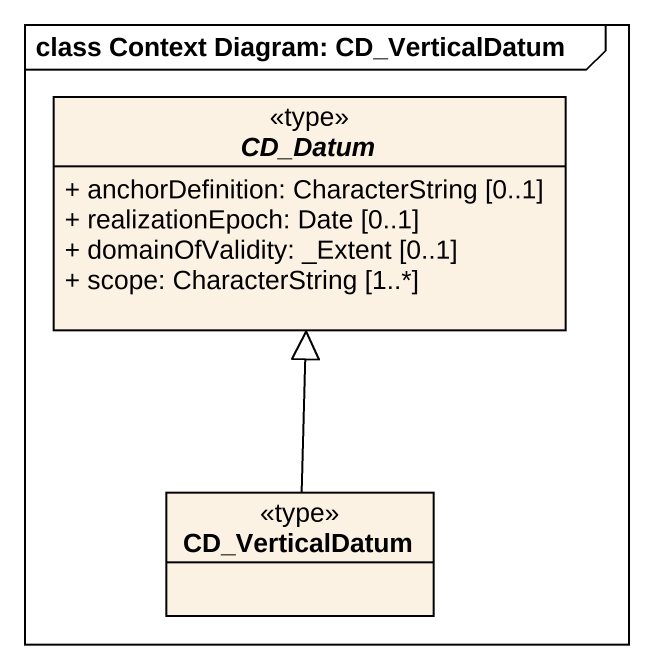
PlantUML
@startuml
mainframe class Context Diagram: CD_VerticalDatum
hide circle
hide empty members
skinparam classAttributeIconSize 0
abstract class CD_Datum <<type>> {
  + anchorDefinition: CharacterString [0..1]
  + realizationEpoch: Date [0..1]
  + domainOfValidity: _Extent [0..1]
  + scope: CharacterString [1..*]
}
class CD_VerticalDatum <<type>>
CD_VerticalDatum -up-|> CD_Datum
@enduml
